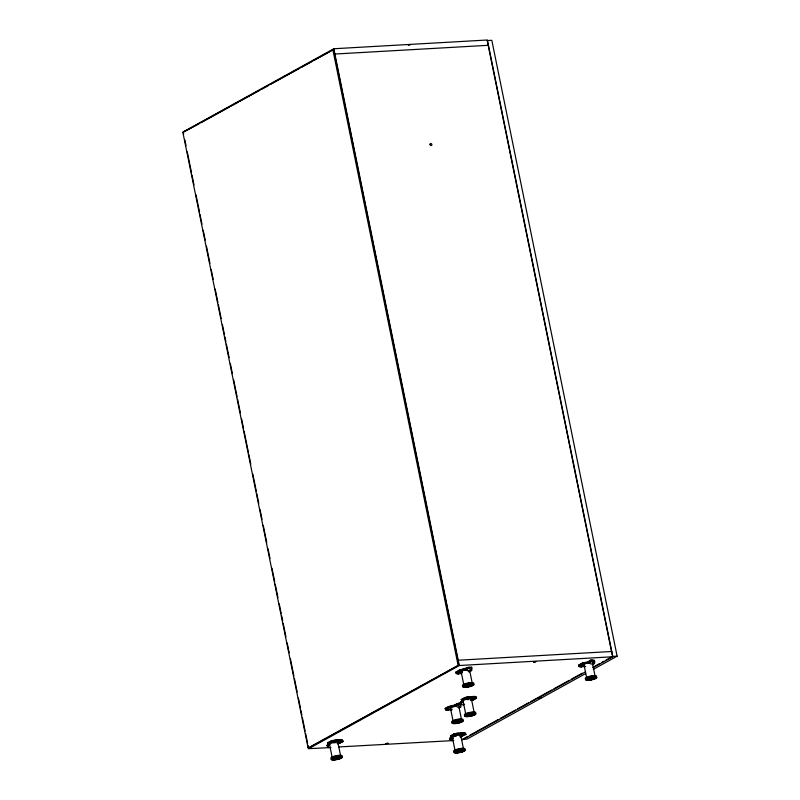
<?xml version="1.0" encoding="UTF-8"?>
<svg xmlns="http://www.w3.org/2000/svg" width="800" height="800" viewBox="0 0 800 800"><rect width="100%" height="100%" fill="white"/><g stroke="black" fill="none" stroke-linecap="round" stroke-linejoin="round"><path stroke-width="1.2" d="M342.15 740.46L342.15 740.4A4.6 0.98 -11.5 0 0 340.35 739.97L340.33 739.81A5.21 1.11 -11.5 0 1 342.74 740.38L342.98 741.55L337.54 743.93M342.56 741L339.35 742.78L339.47 743.37L342.68 741.59L342.57 740.92A4.91 1.05 -11.5 0 0 340.28 740.49L336.22 740.72A4.91 1.05 -11.5 0 0 331.63 741.55L328.09 743.42L329.52 745.19L327.56 746.27L327.44 745.68L329.4 744.6L329.52 745.19M342.68 741.59L342.69 741.51A4.91 1.05 -11.5 0 0 340.4 741.07L336.34 741.31A4.91 1.05 -11.5 0 0 331.75 742.13L332.69 741.86L328.21 744.01M457.94 704.35L459 703.91L448.87 707.15L445.64 709.01A4.91 1.05 -11.5 0 0 447.93 709.44L448.07 710.03M445.65 708.93L445.76 709.6A4.91 1.05 -11.5 0 0 448.05 710.03M456.35 672.68L459.57 670.83L465.94 669.21L466.06 669.8C463.18 669.1 458 673.56 456.36 672.6A4.91 1.05 -11.5 0 0 458.64 673.12L461.69 672.95M454.25 734.07L451.14 735.78L452.4 736.92L449.85 738.14L450.09 739.32L452.37 738.19L450.94 736.42L454.48 734.54A4.91 1.05 -11.5 0 1 459.06 733.72L459.19 734.3L463.24 734.07A4.91 1.05 -11.5 0 1 465.54 734.51L465.42 733.92A4.91 1.05 -11.5 0 0 465.22 733.68M475.7 697.13L475.71 697.07A4.6 0.98 -11.5 0 0 473.91 696.64L473.89 696.48A5.21 1.11 -11.5 0 1 476.3 697.05L476.54 698.23L471.1 700.6M476.12 697.68L472.91 699.45L473.03 700.04L476.24 698.26L476.13 697.59A4.91 1.05 -11.5 0 0 473.84 697.16L469.78 697.39A4.91 1.05 -11.5 0 0 465.18 698.22L461.65 700.09L463.07 701.86C462.19 703.81 457.77 702.84 461.32 702.41M476.24 698.26L476.25 698.18A4.91 1.05 -11.5 0 0 473.96 697.75L473.82 697.16M579.2 665.68A4.91 1.05 -11.5 0 0 581.49 666.12L581.63 666.7A4.91 1.05 -11.5 0 1 579.32 666.27C580.92 662.25 588.41 663.76 591.54 660.68M466.11 697.98L465.05 698.02M468.65 699.62L466.87 699.55M455 736.41L456.55 735.79M583.39 663.14L584.28 663.23L582.11 663.22L578.79 665.05L579.03 666.22A5.21 1.11 -11.5 0 0 581.44 666.79L585.67 666.47M466.24 697.98L465.25 697.99M457.79 671.62L458.88 671.3M338 740.34L336.98 740.39M457.94 671.59L458.84 671.34M460.74 672.39L461.54 672.42M449.89 706.76L450.66 706.27L449.97 706.91M593.2 667.61L612.85 656.76L487.36 40L333.8 48.75L183.21 131.9L183.64 134.01M182.87 132.36L333.6 49.51L458.84 665.1L308.89 747.9L308.12 747.95L182.87 132.36L198.86 123.91M201.03 122.71L229.28 107.11M231.46 105.91L237.98 102.31M240.15 101.11L259.71 90.31M261.88 89.11L268.4 85.51M270.58 84.31L298.83 68.71M301 67.51L311.87 61.51M314.04 60.31L329.26 51.91M331.43 50.71L333.6 49.51M308.12 747.95L458.84 665.1M308.04 745.49L308.69 748.66L459.28 665.52L612.85 656.76M328.55 747.68L327 745.14L327.24 746.32L329.2 745.24L327.65 742.88L330.97 741.05A5.21 1.11 -11.5 0 1 336.23 740.04L340.31 739.81L340.57 740.99A5.21 1.11 -11.5 0 1 342.98 741.55M461.81 673.53L458.59 673.79A5.21 1.11 -11.5 0 1 456.18 673.23L455.94 672.05L459.26 670.22L468.26 667.36L471.68 667.29L471.87 670.24L467.34 670.73L466.55 668.7L467.15 667.89M330.36 741.64L327.65 742.88M331.81 741.47L332.72 741.25L331.65 741.29M327.89 744.06L331.21 742.22A5.21 1.11 -11.5 0 1 336.47 741.22L340.55 740.99M456.18 673.23C459.21 670.1 466.64 671.22 468.49 667.94L471.54 667.76M468.49 667.94L466.06 669.8M338.28 739.93L337.87 740.48M469.89 667.26L468.59 667.73L469.48 667.82M468.6 668.52L468.26 667.36M468.69 671.37L470.83 670.18L470.95 670.77L468.81 671.95M469.61 671.64L471.27 670.72L471.03 669.55M451.96 709.89L447.89 710.12A5.21 1.11 -11.5 0 1 445.47 709.55L445.23 708.38C449.05 705.52 453.88 706.08 457.55 703.68C460 701.03 462.08 706.44 460.82 703.49M464.49 704.22C461.61 707.36 460.09 700.03 460.8 702.99L462.75 701.91L461.21 699.56L464.53 697.72A5.21 1.11 -11.5 0 1 469.79 696.72L473.86 696.48L474.13 697.66A5.21 1.11 -11.5 0 1 476.54 698.23M447.9 707.16L445.82 708.36A4.6 0.98 -11.5 0 0 446.02 708.59M461.91 699.52L463.92 698.31M445.47 709.55C448.47 706.16 456.29 708.04 457.88 704.05M461.45 700.73L464.77 698.9A5.21 1.11 -11.5 0 1 470.03 697.89L469.79 696.72M445.77 709.51L448.99 707.74L448.87 707.15M461.77 700.68L465.3 698.81A4.91 1.05 -11.5 0 1 469.88 697.98L474.13 697.66M469.82 696.72L469.12 696.92A4.6 0.98 -11.5 0 0 467.16 697.19M457.78 704.26L457.31 705.04M459.19 703.59L458.77 704.14M460.94 702.52L461.12 702.94M471.84 696.6L470.54 697.07M457.9 704.85L455.16 706.1L454.92 704.93M458.82 705.33L460.83 704.09C447.75 702.16 463.85 712.97 460.44 704.11M461.06 704.67L460.77 704.25M458.9 707.96L460.57 707.05L460.33 705.87M460.2 736.9L465.84 734.55L465.6 733.38A5.21 1.11 -11.5 0 0 463.18 732.81L459.09 733.04A5.21 1.11 -11.5 0 0 453.82 734.05L450.5 735.88L452.05 738.23L451.81 737.06M582.5 663.26L579.39 664.97A4.6 0.98 -11.5 0 0 579.58 665.26M450.74 737.06L454.6 735.13A4.91 1.05 -11.5 0 1 459.17 734.3M579.03 666.22L582.54 664.41L582.42 663.82M458.79 733.22L459.35 734.22L463.42 733.98A5.21 1.11 -11.5 0 1 465.84 734.55M592.38 662L594.39 660.76L591.34 660.93L591.46 661.52L588.72 662.77L588.48 661.6C593.46 655.68 598.66 665.76 590.5 663.82C589.4 663.58 588.77 661.25 590 660.89M451.78 735.81L450.5 735.88L452.25 737.6L450.29 738.68L451.4 740.68M450.09 739.32L453.29 738.67M460.52 733.2L461.13 732.93M583.25 665.5L584.03 665.2M591.34 660.93L590.87 661.71M460.08 736.32L465.42 734M592.46 664.64L594.12 663.72L593.88 662.54M467.82 736.35L462.4 739.34L467.01 739.08L541.83 697.77L538.37 697.96M469.99 735.15L498.19 719.58M500.35 718.38L515.54 710M517.7 708.8L528.55 702.82M530.72 701.62L537.22 698.03M551.79 689.98L537.7 697.77L542.3 697.5L585.68 673.55M553.96 688.79L569.14 680.4M571.31 679.21L582.16 673.22M593 667.23L599.51 663.64M601.67 662.44L603.84 661.24M606.01 660.05L612.52 656.45L617.13 656.19L491.82 40.31L487.22 40.57L612.27 655.23M462.25 739.91L585.56 671.83M593.27 669.36L617.13 656.19M582.03 664.46L580.62 664.66L582.01 664.3M408.26 45.21L409.88 45.19M328.93 742.81L329.82 742.9M447.52 708.41L448.53 708.31L447.65 708.36M460.95 735.62L460.37 735.77M331.56 741.37L332.15 741.22M465.24 698.63L466.25 698.53L465.12 698.81M447.68 707.74L448.57 707.69L447.53 707.78M581.09 664.45L581.63 664.5M464.95 697.74L465.19 697.67A4.6 0.98 -11.5 0 1 466.76 697.27M331.4 741.07L331.63 740.99A4.6 0.98 -11.5 0 1 334.01 740.45M450.8 737.74L450.39 738.75M584.39 665.42L583.53 665.09M461.27 702.82L460.74 702.95M459.96 670.18L456.54 671.97A4.6 0.98 -11.5 0 0 458.33 672.46L458.38 672.62A5.21 1.11 -11.5 0 1 457.29 672.63M461.13 669.88L465.63 668.6L465.87 669.78M470.78 699.99L472.91 699.45M339.04 742.17L339.66 743.39M337.23 743.32L339.35 742.78M460.39 736.92L462.51 736.39L462.27 735.21M463.11 700.59L462.52 700.73L462.75 701.91M460.91 670.01L463.87 669.96M471.13 697.19L471.69 697.19M333.7 742.79L335.12 742.78M461.51 701.42L460.92 702.34M327.95 744.75L327.36 745.67M331.66 741.56L332.57 741.27L331.54 741.6M455.26 734.79L454.34 735.08L455.47 734.8M459.32 734.22L459.35 734.22A5.21 1.11 -11.5 0 0 454.06 735.22L453.82 734.05M334.87 54.04L488.44 45.29M458.21 660.23L611.77 651.48M468.35 667.82L470.94 667.7L471.5 668.44M591.46 661.52L590.68 661.69L590.44 660.52M460.54 670.14L459.26 670.22L459.5 671.39M458.26 671.53L458.78 671.5M462.42 672.39L458.38 672.62L458.61 673.79M581.51 666.12L584.54 665.94M461.21 699.56L462.49 699.48M471.7 698.96L472.98 698.89L473.22 700.06M460.72 701.93L462.35 701.84M449.83 706.47L448.55 706.54L448.79 707.72M447.56 707.85L448.07 707.82M447.95 709.44L451.99 709.21M459.07 733.72L463.12 733.49A4.91 1.05 -11.5 0 1 465.07 733.61M331.72 741.4L332.23 741.37M327.16 745.26L328.79 745.17M308.69 748.66L330.93 747.55M338.41 746.97L453.79 740.55M593.99 660.78L594.53 661.52L594.33 660.92M588.48 661.6L582.11 663.22L582.35 664.39L588.91 662.79L588.79 662.21M449.85 738.14L450.25 739.43M461.65 700.09L463.07 701.86M328.09 743.42L329.4 744.6M594.38 660.17L594.61 661.34M592.58 661.37L592.82 662.54M592.62 664.06L595.14 676.45A4.29 0.91 -11.5 0 0 590.42 676.44M591.11 660.35L591.3 661.61M583.97 664.58L586.71 678.09M581.2 665.62L581.47 666.79M471.52 667.17L471.76 668.34M472.06 682.32L469.54 669.94A4.29 0.91 -11.5 0 1 469.13 670.42M473.86 696.48L473.96 697.75M467.59 667.52L467.83 668.7M471.49 699.28L474.23 712.79M469.76 697.39L469.9 697.98M461.11 671.59L463.63 683.97M333.8 48.75L459.28 665.52M459.57 670.83L459.69 671.41M332.83 49.56L458.08 665.15M464.86 698.32L464.98 698.91M464.53 697.72L464.77 698.9M458.64 673.12L458.78 673.71A4.91 1.05 -11.5 0 1 456.47 673.27M463.06 700.93L465.81 714.44M460.13 706.51L460.25 707.1M458.83 706.27L461.58 719.78M457.55 703.68L457.74 704.94M463.42 733.98L463.2 732.97A4.6 0.98 -11.5 0 1 464.91 733.23M463.12 733.49L463.25 734.07M456.88 703.85L457.12 705.02M462.2 735.78L462.32 736.37M455.24 705.53L455.36 706.12M460.78 735.6L463.3 747.99M450.41 707.91L453.16 721.42M454.15 734.64L454.27 735.23M452.35 737.25L455.1 750.76A4.29 0.91 -11.5 0 1 455.51 750.28M452.25 737.6L452.37 738.19M340.33 739.81L340.57 740.99M340.26 740.49L340.4 741.07M337.93 742.61L340.68 756.12M336.5 741.22L336.23 740.04L335.56 740.24A4.6 0.98 -11.5 0 0 334.41 740.38M336.2 740.72L336.34 741.31M331.3 741.65L331.42 742.23M330.97 741.05L331.21 742.22M329.5 744.25L332.25 757.76M328.96 744.06L329.2 745.24M184.78 139.64L186.03 145.76M187.27 151.88L191.51 172.7M192.01 175.15L194 184.95M195.99 194.74L199.48 211.89M199.98 214.34L201.97 224.13M203.22 230.26L205.21 240.05M206.46 246.18L209.94 263.32M211.19 269.45L213.18 279.24M215.18 289.04L217.92 302.51M218.42 304.96L221.16 318.43M222.4 324.55L224.4 334.35M224.89 336.8L225.89 341.7M226.39 344.15L229.13 357.62M230.38 363.74L232.37 373.54M233.61 379.66L237.1 396.81M237.6 399.26L240.34 412.73M241.59 418.85L243.58 428.65M244.08 431.1L248.31 451.92M248.81 454.36L250.81 464.16M252.8 473.96L256.29 491.1M256.79 493.55L258.78 503.35M260.02 509.47L262.02 519.27M263.26 525.39L266.75 542.54M268 548.66L269.99 558.46M271.98 568.26L274.72 581.73M275.22 584.18L277.96 597.65M279.21 603.77L281.2 613.57M281.7 616.02L282.7 620.91M283.2 623.36L285.94 636.83M287.18 642.96L289.18 652.75M290.42 658.88L293.91 676.02M294.41 678.47L297.15 691.94M298.39 698.07L300.39 707.86M300.89 710.31L301.88 715.21M302.38 717.66L305.12 731.13M305.62 733.58L307.61 743.38M340.27 757.95A3.99 0.85 -11.5 0 1 336.32 759.2M335.47 759.33A3.99 0.85 -11.5 0 1 333.22 759.32M333.95 758.19A3.99 0.85 -11.5 0 1 340.03 757.16M340.32 758.06A4.29 0.91 -11.5 0 1 336.29 759.27M335.83 759.35A4.29 0.91 -11.5 0 1 333.18 759.45M333.73 758.19A4.29 0.91 -11.5 0 1 337.64 757.17M338.09 757.11A4.29 0.91 -11.5 0 1 340.51 757.12M335.47 759.59A5.83 1.24 -11.5 0 1 331.63 758.51A5.83 1.24 -11.5 0 1 335.46 755.89A5.83 1.24 -11.5 0 1 342.05 756.13M331.63 758.51A5.83 1.24 -11.5 0 1 340.56 756.43A5.83 1.24 -11.5 0 1 339.78 758.58M339.22 758.76A5.83 1.24 -11.5 0 1 336.1 759.49M332.36 757.95A4.29 0.91 -11.5 0 1 332.35 757.54M332.88 757.14A4.29 0.91 -11.5 0 1 333.81 756.73M334.61 756.46A4.29 0.91 -11.5 0 1 337.37 755.85M329.93 744.57A4.29 0.91 -11.5 0 1 333.92 742.46A4.29 0.91 -11.5 0 1 337.3 743.23M473.33 713.8A3.99 0.85 -11.5 0 1 472.4 715.26M469.03 716A3.99 0.85 -11.5 0 0 471.19 715.6A4.29 0.91 -11.5 0 1 469.38 716.02M467.83 714.74A3.99 0.85 -11.5 0 1 472.35 713.8M473.25 713.7A4.29 0.91 -11.5 0 1 472.56 715.28M467.64 714.72A4.29 0.91 -11.5 0 1 470.26 714.01M470.73 713.92A4.29 0.91 -11.5 0 1 472.89 713.7M465.2 715.23A5.83 1.24 -11.5 0 1 469.02 712.56A5.83 1.24 -11.5 0 1 475.61 712.8M465.13 716.34A5.83 1.24 -11.5 0 1 467 714.38A5.83 1.24 -11.5 0 1 474.42 713.11A5.83 1.24 -11.5 0 1 474.76 714.7M474.34 714.89A5.83 1.24 -11.5 0 1 469.03 716.26M467.82 716.41A5.83 1.24 -11.5 0 1 465.44 716.4M466.21 713.95A4.29 0.91 -11.5 0 1 466.71 713.68M467.75 713.27A4.29 0.91 -11.5 0 1 469.99 712.69M472.24 712.39A4.29 0.91 -11.5 0 1 473.3 712.39M463.49 701.25A4.29 0.91 -11.5 0 1 467.48 699.13A4.29 0.91 -11.5 0 1 470.86 699.9M595.01 678.04A3.99 0.85 -11.5 0 1 594.73 678.28M593.66 678.79A3.99 0.85 -11.5 0 1 592.51 679.15M590.35 679.6A3.99 0.85 -11.5 0 1 587.51 679.6M588.73 678.4A3.99 0.85 -11.5 0 1 593.25 677.46M595.31 678A4.29 0.91 -11.5 0 1 594.78 678.39M593.85 678.8A4.29 0.91 -11.5 0 1 592.62 679.2M590.75 679.61A4.29 0.91 -11.5 0 1 587.1 679.6M588.19 678.52A4.29 0.91 -11.5 0 1 593.8 677.35M586.11 678.89A5.83 1.24 -11.5 0 1 590.24 676.15A5.83 1.24 -11.5 0 1 596.34 676.63M591.85 679.57A5.83 1.24 -11.5 0 1 585.83 679.03A5.83 1.24 -11.5 0 1 595.47 676.78A5.83 1.24 -11.5 0 1 592.48 679.42M586.74 677.99A4.29 0.91 -11.5 0 1 586.81 677.87M587.93 677.2A4.29 0.91 -11.5 0 1 589.96 676.55M579.58 665.58A5.21 1.11 -11.5 0 1 578.79 665.05M584.4 664.91A4.29 0.91 -11.5 0 1 588.15 662.83M588.62 662.75A4.29 0.91 -11.5 0 1 589.98 662.57M462.88 750.15A3.99 0.85 -11.5 0 1 462.91 751.07M461.69 751.58A3.99 0.85 -11.5 0 1 460.48 751.93M457.53 752.39A3.99 0.85 -11.5 0 1 456.54 752.39M456.29 752.36A3.99 0.85 -11.5 0 1 456.05 751.57M457.12 751.06A3.99 0.85 -11.5 0 1 461.64 750.12M462.86 750.04A4.29 0.91 -11.5 0 1 462.9 751.19M461.85 751.61A4.29 0.91 -11.5 0 1 460.55 751.98M458.22 752.41A4.29 0.91 -11.5 0 1 455.78 751.6M456.58 751.19A4.29 0.91 -11.5 0 1 457.73 750.78M458.16 750.66A4.29 0.91 -11.5 0 1 462.19 750.02M453.93 751.41A5.83 1.24 -11.5 0 1 459.59 748.62A5.83 1.24 -11.5 0 1 464.49 749.48M459.6 752.37A5.83 1.24 -11.5 0 1 454.48 751.51A5.83 1.24 -11.5 0 1 464.26 749.48A5.83 1.24 -11.5 0 1 460.24 752.24M456 750A4.29 0.91 -11.5 0 1 457.05 749.59M458.35 749.22A4.29 0.91 -11.5 0 1 461.11 748.75M454.49 733.99A4.6 0.98 -11.5 0 1 458.04 733.28M453.29 737.65A4.29 0.91 -11.5 0 1 453.46 736.4A4.29 0.91 -11.5 0 1 458.91 735.2A4.29 0.91 -11.5 0 1 460.38 736.09M471.64 684.49A3.99 0.85 -11.5 0 1 471.28 685.6A3.99 0.85 -11.5 0 1 466.67 686.7M465.05 686.7A3.99 0.85 -11.5 0 1 464.64 686.03M465.88 685.4A3.99 0.85 -11.5 0 1 470.4 684.46M471.89 684.4A4.29 0.91 -11.5 0 1 471.66 685.53A4.29 0.91 -11.5 0 1 466.98 686.74M466.54 686.79A4.29 0.91 -11.5 0 1 464.79 686.79M464.56 686.74A4.29 0.91 -11.5 0 1 464.53 685.94M465.34 685.52A4.29 0.91 -11.5 0 1 470.14 684.4M462.69 685.74A5.83 1.24 -11.5 0 1 468.35 682.95A5.83 1.24 -11.5 0 1 473.25 683.81M467.71 686.82A5.83 1.24 -11.5 0 1 463.56 685.66A5.83 1.24 -11.5 0 1 473.35 683.87A5.83 1.24 -11.5 0 1 468.36 686.71M464.76 684.34A4.29 0.91 -11.5 0 1 465.81 683.93M467.11 683.55A4.29 0.91 -11.5 0 1 469.87 683.08M456.73 672.58A5.21 1.11 -11.5 0 1 455.94 672.05M462.05 671.99A4.29 0.91 -11.5 0 1 464.36 670.04M465.29 669.84A4.29 0.91 -11.5 0 1 467.54 669.54M452.55 722.21A5.83 1.24 -11.5 0 1 456.69 719.47A5.83 1.24 -11.5 0 1 462.78 719.96M453.16 723.43A5.83 1.24 -11.5 0 1 454.53 721.3A5.83 1.24 -11.5 0 1 462.74 720.22A5.83 1.24 -11.5 0 1 459.54 722.59M458.92 722.75A5.83 1.24 -11.5 0 1 454.6 723.43M453.25 721.2A4.29 0.91 -11.5 0 1 454.05 720.66M454.72 720.39A4.29 0.91 -11.5 0 1 456.4 719.88M457.81 719.59A4.29 0.91 -11.5 0 1 461.47 719.59M446.02 708.9A5.21 1.11 -11.5 0 1 445.23 708.38M450.84 708.23A4.29 0.91 -11.5 0 1 451.62 707.02A4.29 0.91 -11.5 0 1 456.42 705.9M339.71 741.58L340.88 741.39L339.71 741.58M385.89 743.63L387.95 743.3L385.89 743.63M458.06 672.17L459.24 671.99L458.13 672.13M473.26 698.25L474.44 698.06L473.26 698.25M462.56 734.58L463.73 734.39L462.56 734.58M533.63 662.06L535.69 661.73L533.63 662.06M580.92 665.17L582.09 664.99L580.92 665.17M587.29 662.72L587.31 662.72M447.91 710.12L447.67 708.94L447.89 710.12M430.04 144.31A1.07 0.87 61.1 0 0 431.39 145.51A1.07 0.87 61.1 0 0 431.44 143.76A1.07 0.87 61.1 0 0 430.04 144.31M334.83 759.54A3.99 0.85 -11.5 0 0 340.67 757.64A3.99 0.85 -11.5 0 0 334.78 758.05A3.99 0.85 -11.5 0 0 334.83 759.54M334.68 759.62A4.29 0.91 -11.5 0 0 340.97 757.58A4.29 0.91 -11.5 0 0 334.63 758.02A4.29 0.91 -11.5 0 0 334.68 759.62M334.09 759.97A5.52 1.18 -11.5 0 0 342.18 757.35A5.52 1.18 -11.5 0 0 334.02 757.91A5.52 1.18 -11.5 0 0 334.09 759.97M468.39 716.21A3.99 0.85 -11.5 0 0 474.23 714.32A3.99 0.85 -11.5 0 0 468.34 714.72A3.99 0.85 -11.5 0 0 468.39 716.21M468.24 716.29A4.29 0.91 -11.5 0 0 474.53 714.26A4.29 0.91 -11.5 0 0 468.19 714.69A4.29 0.91 -11.5 0 0 468.24 716.29M467.65 716.64A5.52 1.18 -11.5 0 0 475.74 714.02A5.52 1.18 -11.5 0 0 467.58 714.58A5.52 1.18 -11.5 0 0 467.65 716.64M589.29 679.87A3.99 0.85 -11.5 0 0 595.14 677.98A3.99 0.85 -11.5 0 0 589.24 678.38A3.99 0.85 -11.5 0 0 589.29 679.87M589.15 679.95A4.29 0.91 -11.5 0 0 595.44 677.92A4.29 0.91 -11.5 0 0 589.09 678.35A4.29 0.91 -11.5 0 0 589.15 679.95M588.55 680.3A5.52 1.18 -11.5 0 0 596.64 677.68A5.52 1.18 -11.5 0 0 588.48 678.24A5.52 1.18 -11.5 0 0 588.55 680.3M457.68 752.53A3.99 0.85 -11.5 0 0 463.53 750.64A3.99 0.85 -11.5 0 0 457.63 751.04A3.99 0.85 -11.5 0 0 457.68 752.53M457.54 752.62A4.29 0.91 -11.5 0 0 463.83 750.58A4.29 0.91 -11.5 0 0 457.48 751.01A4.29 0.91 -11.5 0 0 457.54 752.62M456.94 752.97A5.52 1.18 -11.5 0 0 465.03 750.35A5.52 1.18 -11.5 0 0 456.87 750.9A5.52 1.18 -11.5 0 0 456.94 752.97M466.44 686.87A3.99 0.85 -11.5 0 0 472.28 684.98A3.99 0.85 -11.5 0 0 466.39 685.38A3.99 0.85 -11.5 0 0 466.44 686.87M466.29 686.96A4.29 0.91 -11.5 0 0 472.59 684.92A4.29 0.91 -11.5 0 0 466.24 685.35A4.29 0.91 -11.5 0 0 466.29 686.96M465.7 687.3A5.52 1.18 -11.5 0 0 473.79 684.68A5.52 1.18 -11.5 0 0 465.63 685.24A5.52 1.18 -11.5 0 0 465.7 687.3M455.74 723.19A3.99 0.85 -11.5 0 0 461.58 721.3A3.99 0.85 -11.5 0 0 455.69 721.7A3.99 0.85 -11.5 0 0 455.74 723.19M455.59 723.28A4.29 0.91 -11.5 0 0 461.88 721.24A4.29 0.91 -11.5 0 0 455.53 721.68A4.29 0.91 -11.5 0 0 455.59 723.28M454.99 723.63A5.52 1.18 -11.5 0 0 463.08 721.01A5.52 1.18 -11.5 0 0 454.92 721.56A5.52 1.18 -11.5 0 0 454.99 723.63"/></g></svg>
